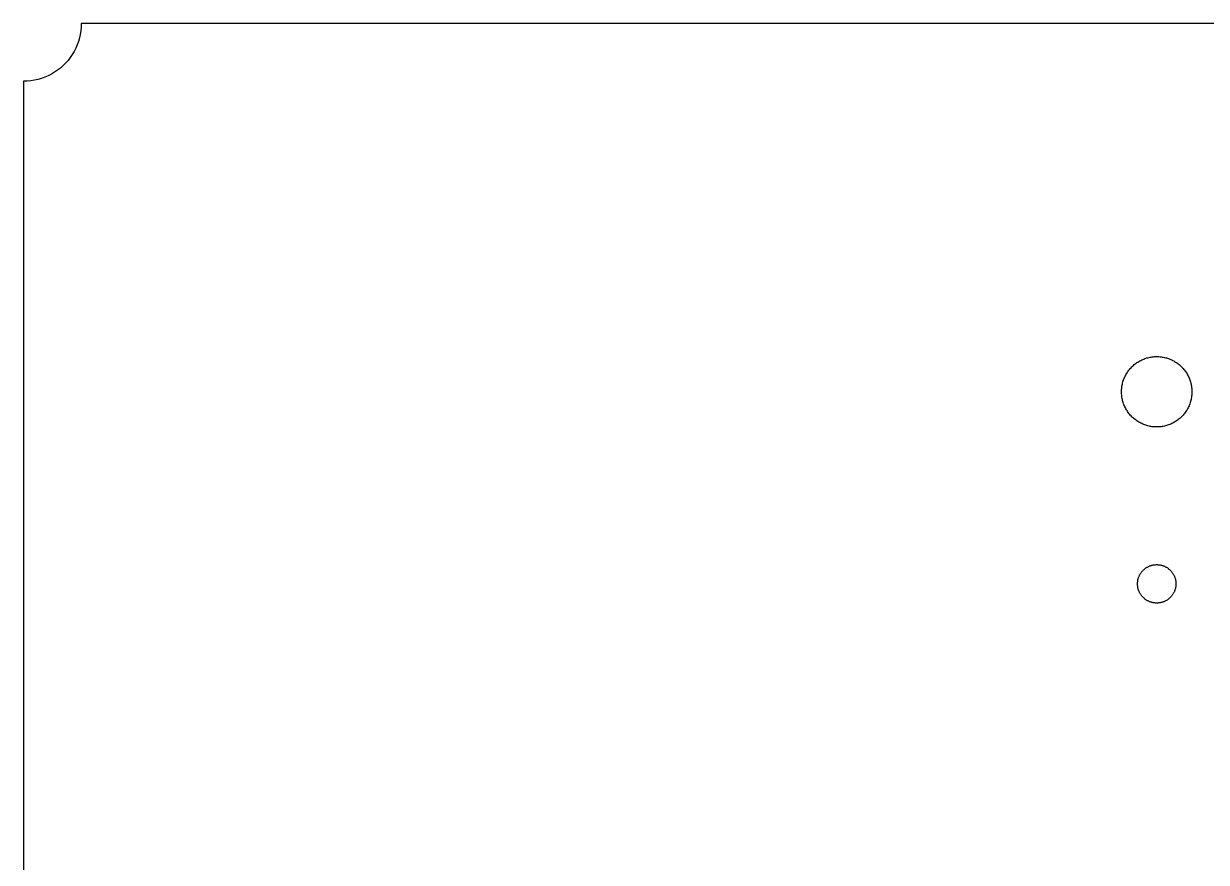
# Model space of a CAD drawing. Header units: metres. Extents: x -184 to 184, y -131 to 131.
# Drawn here: x -183.5 to 1.2, y 0 to 131 of the extents above; entities that cross this region are included whole.
import ezdxf

# ---------------------------------------------------------------- set-up
doc = ezdxf.new("R2010")
doc.units = ezdxf.units.M

msp = doc.modelspace()

# ---------------------------------------------------------------- linework, layer by layer
for p, q in [((-174.571, 129.872), (-174.659, 129.314)), ((-174.518, 130.435), (-174.571, 129.872)), ((-174.5, 131), (-174.518, 130.435)), ((174.5, 131), (-174.5, 131)), ((-175.132, 127.687), (-175.357, 127.168)), ((-174.94, 128.219), (-175.132, 127.687)), ((-174.783, 128.762), (-174.94, 128.219)), ((-174.659, 129.314), (-174.783, 128.762)), ((-176.219, 125.71), (-176.565, 125.263)), ((-175.901, 126.178), (-176.219, 125.71)), ((-175.613, 126.664), (-175.901, 126.178)), ((-175.357, 127.168), (-175.613, 126.664)), ((-177.763, 124.065), (-178.21, 123.719)), ((-177.339, 124.439), (-177.763, 124.065)), ((-176.939, 124.839), (-177.339, 124.439)), ((-176.565, 125.263), (-176.939, 124.839)), ((-182.935, 122.018), (-183.5, 122)), ((-183.5, 122), (-183.5, -122)), ((-182.372, 122.071), (-182.935, 122.018)), ((-181.814, 122.159), (-182.372, 122.071)), ((-181.262, 122.283), (-181.814, 122.159)), ((-180.719, 122.44), (-181.262, 122.283)), ((-180.187, 122.632), (-180.719, 122.44)), ((-179.668, 122.857), (-180.187, 122.632)), ((-179.164, 123.113), (-179.668, 122.857)), ((-178.678, 123.401), (-179.164, 123.113)), ((-178.21, 123.719), (-178.678, 123.401)), ((-10.265, 77.5093), (-10.1372, 77.6256)), ((-10.1372, 77.6256), (-10.0058, 77.7378)), ((-10.0058, 77.7378), (-9.87099, 77.8459)), ((-9.87099, 77.8459), (-9.73282, 77.9496)), ((-9.73282, 77.9496), (-9.59145, 78.0489)), ((-9.59145, 78.0489), (-9.44704, 78.1438)), ((-9.44704, 78.1438), (-9.29971, 78.2341)), ((-9.29971, 78.2341), (-9.14964, 78.3197)), ((-9.14964, 78.3197), (-8.99693, 78.4005)), ((-8.99693, 78.4005), (-8.84178, 78.4765)), ((-8.84178, 78.4765), (-8.68431, 78.5477)), ((-8.68431, 78.5477), (-8.52467, 78.6138)), ((-8.52467, 78.6138), (-8.36305, 78.6748)), ((-8.36305, 78.6748), (-8.19958, 78.7308)), ((-8.19958, 78.7308), (-8.03444, 78.7816)), ((-8.03444, 78.7816), (-7.86778, 78.8272)), ((-7.86778, 78.8272), (-7.69978, 78.8675)), ((-7.69978, 78.8675), (-7.53059, 78.9026)), ((-7.53059, 78.9026), (-7.36038, 78.9323)), ((-7.36038, 78.9323), (-7.18933, 78.9566)), ((-7.18933, 78.9566), (-7.01759, 78.9756)), ((-7.01759, 78.9756), (-6.84534, 78.9891)), ((-6.84534, 78.9891), (-6.67274, 78.9973)), ((-6.67274, 78.9973), (-6.5, 79)), ((-6.5, 79), (-6.32724, 78.9973)), ((-6.32724, 78.9973), (-6.15465, 78.9891)), ((-6.15465, 78.9891), (-5.98239, 78.9756)), ((-5.98239, 78.9756), (-5.81065, 78.9566)), ((-5.81065, 78.9566), (-5.6396, 78.9323)), ((-5.6396, 78.9323), (-5.46939, 78.9026)), ((-5.46939, 78.9026), (-5.3002, 78.8675)), ((-5.3002, 78.8675), (-5.1322, 78.8272)), ((-5.1322, 78.8272), (-4.96555, 78.7816)), ((-4.96555, 78.7816), (-4.8004, 78.7308)), ((-4.8004, 78.7308), (-4.63693, 78.6748)), ((-4.63693, 78.6748), (-4.47531, 78.6138)), ((-4.47531, 78.6138), (-4.31567, 78.5477)), ((-4.31567, 78.5477), (-4.1582, 78.4765)), ((-4.1582, 78.4765), (-4.00305, 78.4005)), ((-4.00305, 78.4005), (-3.85034, 78.3197)), ((-3.85034, 78.3197), (-3.70027, 78.2341)), ((-3.70027, 78.2341), (-3.55295, 78.1438)), ((-3.55295, 78.1438), (-3.40854, 78.0489)), ((-3.40854, 78.0489), (-3.26717, 77.9496)), ((-3.26717, 77.9496), (-3.129, 77.8459)), ((-3.129, 77.8459), (-2.99416, 77.7378)), ((-2.99416, 77.7378), (-2.86278, 77.6256)), ((-2.86278, 77.6256), (-2.73499, 77.5093)), ((-11.5476, 75.6843), (-11.4765, 75.8418)), ((-11.4765, 75.8418), (-11.4005, 75.9969)), ((-11.4005, 75.9969), (-11.3197, 76.1496)), ((-11.3197, 76.1496), (-11.2341, 76.2997)), ((-11.2341, 76.2997), (-11.1438, 76.447)), ((-11.1438, 76.447), (-11.0489, 76.5915)), ((-11.0489, 76.5915), (-10.9496, 76.7328)), ((-10.9496, 76.7328), (-10.8458, 76.871)), ((-10.8458, 76.871), (-10.7378, 77.0058)), ((-10.7378, 77.0058), (-10.6256, 77.1372)), ((-10.6256, 77.1372), (-10.5093, 77.265)), ((-10.5093, 77.265), (-10.3891, 77.3891)), ((-10.3891, 77.3891), (-10.265, 77.5093)), ((-2.73499, 77.5093), (-2.6109, 77.3891)), ((-2.6109, 77.3891), (-2.49066, 77.265)), ((-2.49066, 77.265), (-2.37437, 77.1372)), ((-2.37437, 77.1372), (-2.26218, 77.0058)), ((-2.26218, 77.0058), (-2.15414, 76.871)), ((-2.15414, 76.871), (-2.0504, 76.7328)), ((-2.0504, 76.7328), (-1.95105, 76.5915)), ((-1.95105, 76.5915), (-1.85619, 76.447)), ((-1.85619, 76.447), (-1.76591, 76.2997)), ((-1.76591, 76.2997), (-1.68031, 76.1496)), ((-1.68031, 76.1496), (-1.59946, 75.9969)), ((-1.59946, 75.9969), (-1.52344, 75.8418)), ((-1.52344, 75.8418), (-1.45235, 75.6843)), ((-11.9891, 73.8453), (-11.9756, 74.0176)), ((-11.9756, 74.0176), (-11.9566, 74.1893)), ((-11.9566, 74.1893), (-11.9323, 74.3604)), ((-11.9323, 74.3604), (-11.9026, 74.5306)), ((-11.9026, 74.5306), (-11.8675, 74.6998)), ((-11.8675, 74.6998), (-11.8272, 74.8678)), ((-11.8272, 74.8678), (-11.7816, 75.0345)), ((-11.7816, 75.0345), (-11.7308, 75.1996)), ((-11.7308, 75.1996), (-11.6748, 75.3631)), ((-11.6748, 75.3631), (-11.6138, 75.5247)), ((-11.6138, 75.5247), (-11.5476, 75.6843)), ((-1.45235, 75.6843), (-1.38622, 75.5247)), ((-1.38622, 75.5247), (-1.32515, 75.3631)), ((-1.32515, 75.3631), (-1.26918, 75.1996)), ((-1.26918, 75.1996), (-1.21838, 75.0345)), ((-1.21838, 75.0345), (-1.17279, 74.8678)), ((-1.17279, 74.8678), (-1.13245, 74.6998)), ((-1.13245, 74.6998), (-1.09741, 74.5306)), ((-1.09741, 74.5306), (-1.0677, 74.3604)), ((-1.0677, 74.3604), (-1.04337, 74.1893)), ((-1.04337, 74.1893), (-1.0244, 74.0176)), ((-1.0244, 74.0176), (-1.01085, 73.8453)), ((-12, 73.5), (-11.9973, 73.6728)), ((-11.9973, 73.3272), (-12, 73.5)), ((-11.9973, 73.6728), (-11.9891, 73.8453)), ((-11.9891, 73.1546), (-11.9973, 73.3272)), ((-11.9756, 72.9824), (-11.9891, 73.1546)), ((-11.9566, 72.8107), (-11.9756, 72.9824)), ((-11.9323, 72.6396), (-11.9566, 72.8107)), ((-11.9026, 72.4694), (-11.9323, 72.6396)), ((-11.8675, 72.3002), (-11.9026, 72.4694)), ((-11.8272, 72.1322), (-11.8675, 72.3002)), ((-11.7816, 71.9655), (-11.8272, 72.1322)), ((-1.17279, 72.1322), (-1.21838, 71.9655)), ((-1.13245, 72.3002), (-1.17279, 72.1322)), ((-1.09741, 72.4694), (-1.13245, 72.3002)), ((-1.0677, 72.6396), (-1.09741, 72.4694)), ((-1.04337, 72.8107), (-1.0677, 72.6396)), ((-1.0244, 72.9824), (-1.04337, 72.8107)), ((-1.01085, 73.1546), (-1.0244, 72.9824)), ((-1.01085, 73.8453), (-1.0027, 73.6728)), ((-1.0027, 73.3272), (-1.01085, 73.1546)), ((-1.0027, 73.6728), (-1, 73.5)), ((-1, 73.5), (-1.0027, 73.3272)), ((-11.7308, 71.8004), (-11.7816, 71.9655)), ((-11.6748, 71.6369), (-11.7308, 71.8004)), ((-11.6138, 71.4753), (-11.6748, 71.6369)), ((-11.5476, 71.3157), (-11.6138, 71.4753)), ((-11.4765, 71.1582), (-11.5476, 71.3157)), ((-11.4005, 71.0031), (-11.4765, 71.1582)), ((-11.3197, 70.8504), (-11.4005, 71.0031)), ((-11.2341, 70.7003), (-11.3197, 70.8504)), ((-11.1438, 70.5529), (-11.2341, 70.7003)), ((-11.0489, 70.4085), (-11.1438, 70.5529)), ((-10.9496, 70.2672), (-11.0489, 70.4085)), ((-10.8458, 70.129), (-10.9496, 70.2672)), ((-2.0504, 70.2672), (-2.15414, 70.129)), ((-1.95105, 70.4085), (-2.0504, 70.2672)), ((-1.85619, 70.5529), (-1.95105, 70.4085)), ((-1.76591, 70.7003), (-1.85619, 70.5529)), ((-1.68031, 70.8504), (-1.76591, 70.7003)), ((-1.59946, 71.0031), (-1.68031, 70.8504)), ((-1.52344, 71.1582), (-1.59946, 71.0031)), ((-1.45235, 71.3157), (-1.52344, 71.1582)), ((-1.38622, 71.4753), (-1.45235, 71.3157)), ((-1.32515, 71.6369), (-1.38622, 71.4753)), ((-1.26918, 71.8004), (-1.32515, 71.6369)), ((-1.21838, 71.9655), (-1.26918, 71.8004)), ((-10.7378, 69.9942), (-10.8458, 70.129)), ((-10.6256, 69.8628), (-10.7378, 69.9942)), ((-10.5093, 69.735), (-10.6256, 69.8628)), ((-10.3891, 69.6109), (-10.5093, 69.735)), ((-10.265, 69.4907), (-10.3891, 69.6109)), ((-10.1372, 69.3744), (-10.265, 69.4907)), ((-10.0058, 69.2622), (-10.1372, 69.3744)), ((-9.87099, 69.1541), (-10.0058, 69.2622)), ((-9.73282, 69.0504), (-9.87099, 69.1541)), ((-9.59145, 68.951), (-9.73282, 69.0504)), ((-9.44704, 68.8562), (-9.59145, 68.951)), ((-9.29971, 68.7659), (-9.44704, 68.8562)), ((-9.14964, 68.6803), (-9.29971, 68.7659)), ((-8.99693, 68.5995), (-9.14964, 68.6803)), ((-8.84178, 68.5235), (-8.99693, 68.5995)), ((-8.68431, 68.4523), (-8.84178, 68.5235)), ((-8.52467, 68.3862), (-8.68431, 68.4523)), ((-8.36305, 68.3251), (-8.52467, 68.3862)), ((-4.47531, 68.3862), (-4.63693, 68.3251)), ((-4.31567, 68.4523), (-4.47531, 68.3862)), ((-4.1582, 68.5235), (-4.31567, 68.4523)), ((-4.00305, 68.5995), (-4.1582, 68.5235)), ((-3.85034, 68.6803), (-4.00305, 68.5995)), ((-3.70027, 68.7659), (-3.85034, 68.6803)), ((-3.55295, 68.8562), (-3.70027, 68.7659)), ((-3.40854, 68.951), (-3.55295, 68.8562)), ((-3.26717, 69.0504), (-3.40854, 68.951)), ((-3.129, 69.1541), (-3.26717, 69.0504)), ((-2.99416, 69.2622), (-3.129, 69.1541)), ((-2.86278, 69.3744), (-2.99416, 69.2622)), ((-2.73499, 69.4907), (-2.86278, 69.3744)), ((-2.6109, 69.6109), (-2.73499, 69.4907)), ((-2.49066, 69.735), (-2.6109, 69.6109)), ((-2.37437, 69.8628), (-2.49066, 69.735)), ((-2.26218, 69.9942), (-2.37437, 69.8628)), ((-2.15414, 70.129), (-2.26218, 69.9942)), ((-8.19958, 68.2692), (-8.36305, 68.3251)), ((-8.03444, 68.2184), (-8.19958, 68.2692)), ((-7.86778, 68.1728), (-8.03444, 68.2184)), ((-7.69978, 68.1325), (-7.86778, 68.1728)), ((-7.53059, 68.0974), (-7.69978, 68.1325)), ((-7.36038, 68.0677), (-7.53059, 68.0974)), ((-7.18933, 68.0434), (-7.36038, 68.0677)), ((-7.01759, 68.0244), (-7.18933, 68.0434)), ((-6.84534, 68.0108), (-7.01759, 68.0244)), ((-6.67274, 68.0027), (-6.84534, 68.0108)), ((-6.5, 68), (-6.67274, 68.0027)), ((-6.32724, 68.0027), (-6.5, 68)), ((-6.15465, 68.0108), (-6.32724, 68.0027)), ((-5.98239, 68.0244), (-6.15465, 68.0108)), ((-5.81065, 68.0434), (-5.98239, 68.0244)), ((-5.6396, 68.0677), (-5.81065, 68.0434)), ((-5.46939, 68.0974), (-5.6396, 68.0677)), ((-5.3002, 68.1325), (-5.46939, 68.0974)), ((-5.1322, 68.1728), (-5.3002, 68.1325)), ((-4.96555, 68.2184), (-5.1322, 68.1728)), ((-4.8004, 68.2692), (-4.96555, 68.2184)), ((-4.63693, 68.3251), (-4.8004, 68.2692)), ((-7.86197, 46.173), (-7.77733, 46.2145)), ((-7.77733, 46.2145), (-7.69144, 46.2533)), ((-7.69144, 46.2533), (-7.60437, 46.2893)), ((-7.60437, 46.2893), (-7.5162, 46.3226)), ((-7.5162, 46.3226), (-7.42705, 46.3532)), ((-7.42705, 46.3532), (-7.33696, 46.3809)), ((-7.33696, 46.3809), (-7.24606, 46.4057)), ((-7.24606, 46.4057), (-7.15442, 46.4277)), ((-7.15442, 46.4277), (-7.06213, 46.4469)), ((-7.06213, 46.4469), (-6.9693, 46.4631)), ((-6.9693, 46.4631), (-6.87599, 46.4763)), ((-6.87599, 46.4763), (-6.78232, 46.4867)), ((-6.78232, 46.4867), (-6.68837, 46.4941)), ((-6.68837, 46.4941), (-6.59422, 46.4985)), ((-6.59422, 46.4985), (-6.5, 46.5)), ((-6.5, 46.5), (-6.40576, 46.4985)), ((-6.40576, 46.4985), (-6.31161, 46.4941)), ((-6.31161, 46.4941), (-6.21767, 46.4867)), ((-6.21767, 46.4867), (-6.12399, 46.4763)), ((-6.12399, 46.4763), (-6.03069, 46.4631)), ((-6.03069, 46.4631), (-5.93785, 46.4469)), ((-5.93785, 46.4469), (-5.84557, 46.4277)), ((-5.84557, 46.4277), (-5.75392, 46.4057)), ((-5.75392, 46.4057), (-5.66302, 46.3809)), ((-5.66302, 46.3809), (-5.57294, 46.3532)), ((-5.57294, 46.3532), (-5.48378, 46.3226)), ((-5.48378, 46.3226), (-5.39561, 46.2893)), ((-5.39561, 46.2893), (-5.30855, 46.2533)), ((-5.30855, 46.2533), (-5.22266, 46.2145)), ((-5.22266, 46.2145), (-5.13802, 46.173)), ((-9.38087, 44.337), (-9.35316, 44.427)), ((-9.35316, 44.427), (-9.32263, 44.5162)), ((-9.32263, 44.5162), (-9.28932, 44.6044)), ((-9.28932, 44.6044), (-9.25325, 44.6914)), ((-9.25325, 44.6914), (-9.21448, 44.7773)), ((-9.21448, 44.7773), (-9.17302, 44.862)), ((-9.17302, 44.862), (-9.12891, 44.9453)), ((-9.12891, 44.9453), (-9.08221, 45.0271)), ((-9.08221, 45.0271), (-9.03297, 45.1075)), ((-9.03297, 45.1075), (-8.98123, 45.1862)), ((-8.98123, 45.1862), (-8.92705, 45.2634)), ((-8.92705, 45.2634), (-8.87045, 45.3387)), ((-8.87045, 45.3387), (-8.81154, 45.4123)), ((-8.81154, 45.4123), (-8.75032, 45.4839)), ((-8.75032, 45.4839), (-8.6869, 45.5536)), ((-8.6869, 45.5536), (-8.62131, 45.6213)), ((-8.62131, 45.6213), (-8.55363, 45.6869)), ((-8.55363, 45.6869), (-8.48393, 45.7503)), ((-8.48393, 45.7503), (-8.41226, 45.8115)), ((-8.41226, 45.8115), (-8.33871, 45.8705)), ((-8.33871, 45.8705), (-8.26335, 45.927)), ((-8.26335, 45.927), (-8.18625, 45.9812)), ((-8.18625, 45.9812), (-8.10747, 46.033)), ((-8.10747, 46.033), (-8.02711, 46.0822)), ((-8.02711, 46.0822), (-7.94525, 46.1289)), ((-7.94525, 46.1289), (-7.86197, 46.173)), ((-5.13802, 46.173), (-5.05473, 46.1289)), ((-5.05473, 46.1289), (-4.97287, 46.0822)), ((-4.97287, 46.0822), (-4.89252, 46.033)), ((-4.89252, 46.033), (-4.81374, 45.9812)), ((-4.81374, 45.9812), (-4.73663, 45.927)), ((-4.73663, 45.927), (-4.66127, 45.8705)), ((-4.66127, 45.8705), (-4.58772, 45.8115)), ((-4.58772, 45.8115), (-4.51605, 45.7503)), ((-4.51605, 45.7503), (-4.44635, 45.6869)), ((-4.44635, 45.6869), (-4.37868, 45.6213)), ((-4.37868, 45.6213), (-4.31308, 45.5536)), ((-4.31308, 45.5536), (-4.24966, 45.4839)), ((-4.24966, 45.4839), (-4.18845, 45.4123)), ((-4.18845, 45.4123), (-4.12953, 45.3387)), ((-4.12953, 45.3387), (-4.07294, 45.2634)), ((-4.07294, 45.2634), (-4.01875, 45.1862)), ((-4.01875, 45.1862), (-3.96701, 45.1075)), ((-3.96701, 45.1075), (-3.91777, 45.0271)), ((-3.91777, 45.0271), (-3.87108, 44.9453)), ((-3.87108, 44.9453), (-3.82697, 44.862)), ((-3.82697, 44.862), (-3.78551, 44.7773)), ((-3.78551, 44.7773), (-3.74673, 44.6914)), ((-3.74673, 44.6914), (-3.71066, 44.6044)), ((-3.71066, 44.6044), (-3.67735, 44.5162)), ((-3.67735, 44.5162), (-3.64682, 44.427)), ((-3.64682, 44.427), (-3.61911, 44.337)), ((-9.5, 43.5), (-9.4985, 43.5942)), ((-9.4985, 43.4058), (-9.5, 43.5)), ((-9.4985, 43.5942), (-9.49408, 43.6884)), ((-9.49408, 43.3116), (-9.4985, 43.4058)), ((-9.49408, 43.6884), (-9.48668, 43.7823)), ((-9.48668, 43.2177), (-9.49408, 43.3116)), ((-9.48668, 43.7823), (-9.47633, 43.876)), ((-9.47633, 43.124), (-9.48668, 43.2177)), ((-9.47633, 43.876), (-9.46306, 43.9693)), ((-9.46306, 43.0307), (-9.47633, 43.124)), ((-9.46306, 43.9693), (-9.44685, 44.0621)), ((-9.44685, 42.9379), (-9.46306, 43.0307)), ((-9.44685, 44.0621), (-9.42775, 44.1544)), ((-9.42775, 42.8456), (-9.44685, 42.9379)), ((-9.42775, 44.1544), (-9.40575, 44.2461)), ((-9.40575, 42.7539), (-9.42775, 42.8456)), ((-9.40575, 44.2461), (-9.38087, 44.337)), ((-9.38087, 42.663), (-9.40575, 42.7539)), ((-9.35316, 42.5729), (-9.38087, 42.663)), ((-9.32263, 42.4838), (-9.35316, 42.5729)), ((-3.64682, 42.5729), (-3.67735, 42.4838)), ((-3.61911, 42.663), (-3.64682, 42.5729)), ((-3.61911, 44.337), (-3.59424, 44.2461)), ((-3.59424, 42.7539), (-3.61911, 42.663)), ((-3.59424, 44.2461), (-3.57224, 44.1544)), ((-3.57224, 42.8456), (-3.59424, 42.7539)), ((-3.57224, 44.1544), (-3.55313, 44.0621)), ((-3.55313, 42.9379), (-3.57224, 42.8456)), ((-3.55313, 44.0621), (-3.53693, 43.9693)), ((-3.53693, 43.0307), (-3.55313, 42.9379)), ((-3.53693, 43.9693), (-3.52365, 43.876)), ((-3.52365, 43.124), (-3.53693, 43.0307)), ((-3.52365, 43.876), (-3.51331, 43.7823)), ((-3.51331, 43.2177), (-3.52365, 43.124)), ((-3.51331, 43.7823), (-3.50591, 43.6884)), ((-3.50591, 43.3116), (-3.51331, 43.2177)), ((-3.50591, 43.6884), (-3.50148, 43.5942)), ((-3.50148, 43.4058), (-3.50591, 43.3116)), ((-3.50148, 43.5942), (-3.5, 43.5)), ((-3.5, 43.5), (-3.50148, 43.4058)), ((-9.28932, 42.3956), (-9.32263, 42.4838)), ((-9.25325, 42.3085), (-9.28932, 42.3956)), ((-9.21448, 42.2227), (-9.25325, 42.3085)), ((-9.17302, 42.138), (-9.21448, 42.2227)), ((-9.12891, 42.0547), (-9.17302, 42.138)), ((-9.08221, 41.9729), (-9.12891, 42.0547)), ((-9.03297, 41.8925), (-9.08221, 41.9729)), ((-8.98123, 41.8138), (-9.03297, 41.8925)), ((-8.92705, 41.7366), (-8.98123, 41.8138)), ((-8.87045, 41.6613), (-8.92705, 41.7366)), ((-8.81154, 41.5877), (-8.87045, 41.6613)), ((-8.75032, 41.5161), (-8.81154, 41.5877)), ((-8.6869, 41.4464), (-8.75032, 41.5161)), ((-8.62131, 41.3787), (-8.6869, 41.4464)), ((-8.55363, 41.3131), (-8.62131, 41.3787)), ((-8.48393, 41.2497), (-8.55363, 41.3131)), ((-8.41226, 41.1885), (-8.48393, 41.2497)), ((-8.33871, 41.1295), (-8.41226, 41.1885)), ((-8.26335, 41.0729), (-8.33871, 41.1295)), ((-8.18625, 41.0188), (-8.26335, 41.0729)), ((-8.10747, 40.967), (-8.18625, 41.0188)), ((-8.02711, 40.9178), (-8.10747, 40.967)), ((-7.94525, 40.8711), (-8.02711, 40.9178)), ((-7.86197, 40.827), (-7.94525, 40.8711)), ((-7.77733, 40.7855), (-7.86197, 40.827)), ((-7.69144, 40.7467), (-7.77733, 40.7855)), ((-7.60437, 40.7107), (-7.69144, 40.7467)), ((-7.5162, 40.6774), (-7.60437, 40.7107)), ((-7.42705, 40.6468), (-7.5162, 40.6774)), ((-7.33696, 40.6191), (-7.42705, 40.6468)), ((-5.57294, 40.6468), (-5.66302, 40.6191)), ((-5.48378, 40.6774), (-5.57294, 40.6468)), ((-5.39561, 40.7107), (-5.48378, 40.6774)), ((-5.30855, 40.7467), (-5.39561, 40.7107)), ((-5.22266, 40.7855), (-5.30855, 40.7467)), ((-5.13802, 40.827), (-5.22266, 40.7855)), ((-5.05473, 40.8711), (-5.13802, 40.827)), ((-4.97287, 40.9178), (-5.05473, 40.8711)), ((-4.89252, 40.967), (-4.97287, 40.9178)), ((-4.81374, 41.0188), (-4.89252, 40.967)), ((-4.73663, 41.0729), (-4.81374, 41.0188)), ((-4.66127, 41.1295), (-4.73663, 41.0729)), ((-4.58772, 41.1885), (-4.66127, 41.1295)), ((-4.51605, 41.2497), (-4.58772, 41.1885)), ((-4.44635, 41.3131), (-4.51605, 41.2497)), ((-4.37868, 41.3787), (-4.44635, 41.3131)), ((-4.31308, 41.4464), (-4.37868, 41.3787)), ((-4.24966, 41.5161), (-4.31308, 41.4464)), ((-4.18845, 41.5877), (-4.24966, 41.5161)), ((-4.12953, 41.6613), (-4.18845, 41.5877)), ((-4.07294, 41.7366), (-4.12953, 41.6613)), ((-4.01875, 41.8138), (-4.07294, 41.7366)), ((-3.96701, 41.8925), (-4.01875, 41.8138)), ((-3.91777, 41.9729), (-3.96701, 41.8925)), ((-3.87108, 42.0547), (-3.91777, 41.9729)), ((-3.82697, 42.138), (-3.87108, 42.0547)), ((-3.78551, 42.2227), (-3.82697, 42.138)), ((-3.74673, 42.3085), (-3.78551, 42.2227)), ((-3.71066, 42.3956), (-3.74673, 42.3085)), ((-3.67735, 42.4838), (-3.71066, 42.3956)), ((-7.24606, 40.5942), (-7.33696, 40.6191)), ((-7.15442, 40.5723), (-7.24606, 40.5942)), ((-7.06213, 40.5531), (-7.15442, 40.5723)), ((-6.9693, 40.5369), (-7.06213, 40.5531)), ((-6.87599, 40.5237), (-6.9693, 40.5369)), ((-6.78232, 40.5133), (-6.87599, 40.5237)), ((-6.68837, 40.5059), (-6.78232, 40.5133)), ((-6.59422, 40.5015), (-6.68837, 40.5059)), ((-6.5, 40.5), (-6.59422, 40.5015)), ((-6.40576, 40.5015), (-6.5, 40.5)), ((-6.31161, 40.5059), (-6.40576, 40.5015)), ((-6.21767, 40.5133), (-6.31161, 40.5059)), ((-6.12399, 40.5237), (-6.21767, 40.5133)), ((-6.03069, 40.5369), (-6.12399, 40.5237)), ((-5.93785, 40.5531), (-6.03069, 40.5369)), ((-5.84557, 40.5723), (-5.93785, 40.5531)), ((-5.75392, 40.5942), (-5.84557, 40.5723)), ((-5.66302, 40.6191), (-5.75392, 40.5942))]:
    msp.add_line(p, q)

doc.saveas('drawing.dxf')
